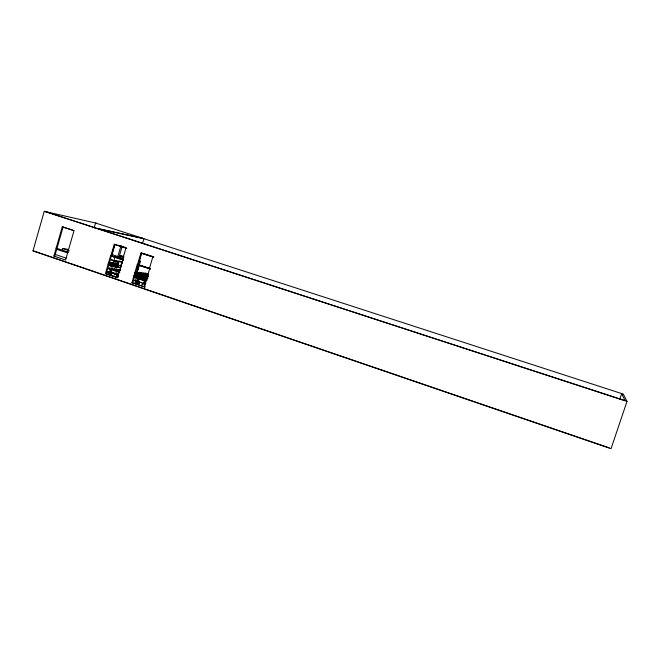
<?xml version="1.0" encoding="UTF-8"?>
<svg xmlns="http://www.w3.org/2000/svg" width="660" height="660" viewBox="0 0 660 660"><rect width="100%" height="100%" fill="white"/><g stroke="black" fill="none" stroke-linecap="round" stroke-linejoin="round"><path stroke-width="0.99" d="M94.157 227.914L95.576 223.022L623.288 394.094L627 401.379L611.044 448.693L33 250.833L44.253 211.307L96.286 223.187M62.271 226.809L74.011 230.678L65.563 260.048L53.889 256.063L62.271 226.809L73.871 230.53M63.112 226.982L54.747 256.187L53.889 256.063M62.205 250.132L62.684 248.482L68.302 249.414M110.608 255.816L122.785 259.891L117.546 277.802L105.41 273.661L110.608 255.816L123.552 260.015M110.962 255.61L123.37 259.627L110.962 255.61L114.262 244.274L126.687 248.267L114.262 244.274M105.41 273.661L106.202 273.76L114.7 244.497M111.746 255.742L115.038 244.431M109.222 268.925L109.444 268.15L112.183 268.537L119.518 271.021M109.791 269.033L110.393 269.23L109.09 273.702L108.133 273.454L108.652 271.664M108.438 273.421L108.999 271.507M108.727 273.661L109.255 271.87M121.357 261.789L113.71 260.642L112.018 266.434L120.656 267.737L108.875 263.794M112.175 266.45L113.858 260.667M106.78 271.639L110.426 272.885L115.063 256.963M111.837 272.217L111.317 273.999L110.36 273.743L111.136 271.07M111.961 269.305L112.183 268.537M111.235 272.011L110.36 273.743M111.482 272.167L111.317 273.999M111.73 271.879L111.053 273.735M111.862 272.481L111.185 274.354M114.881 266.665L116.556 260.906M117.678 257.07L121.044 245.553M116.111 267.085L117.793 261.319M118.915 257.483L122.001 246.922M114.724 273.454L114.048 275.335M115.962 269.866L116.185 269.099L120.664 270.088M117.133 266.681L118.726 261.236M119.79 257.582L120.318 255.775L123.379 256.295M117.331 267.242L119.014 261.476M120.417 256.666L120.664 255.833M114.881 274.337L115.483 274.535L115.995 272.77M116.341 272.819L115.483 274.535M116.605 274.403L118.189 274.469M117.406 276.54L116.449 276.292L117.232 273.603M117.051 276.499L117.843 273.809M118.42 272.044L118.651 271.268L109.444 268.15M116.449 276.292L118.28 276.837L117.323 276.589L118.198 273.851M118.462 273.941L117.323 276.589M120.252 267.63L122.059 261.962L120.4 267.655M122.603 259.504L125.928 248.127M119.873 270.418L123.123 259.273M142.494 243.532L143.913 238.697L97.465 228.575L625.086 400.653L621.687 393.657L619.756 399.407M131.926 282.719L145.027 287.026L131.926 282.719L137.206 264.709L150.348 268.975L137.206 264.709M134.211 276.053L134.442 275.278L146.438 279.345M137.56 264.503L150.167 268.587L137.56 264.503L140.918 253.069L153.541 257.128L140.918 253.069M132.676 282.802L141.479 252.821M138.311 264.619L141.661 253.209M137.404 270.138L139.153 264.676L137.651 270.221M137.032 272.819L140.448 261.195L138.567 260.568M136.232 282.967L135.003 282.62L136.331 278.108M136.793 276.391L137.016 275.624L135.3 275.393M135.622 282.835L136.15 281.028M137.008 278.355L137.239 277.571L139.846 277.909M136.422 281.119L135.886 282.925L136.843 283.173L137.907 279.56M135.96 282.876L136.496 281.069M136.207 282.892L136.653 280.921M138.98 273.091L139.194 272.365L141.611 272.704L148.368 274.981M136.505 283.132L137.296 280.426M139.153 281.581L138.963 283.421L137.131 282.876L138.188 279.279M138.806 279.485L137.75 283.082L138.352 283.214L138.88 281.416M138.155 281.746L139.681 281.787M138.344 281.795L139.804 281.828M138.014 283.173L138.806 280.475M140.563 276.895L140.786 276.127L143.294 276.466L143.071 277.225M139.697 281.96L139.004 283.849M141.702 275.22L141.917 274.477L144.358 274.808L144.144 275.55M144.928 273.925L145.142 273.207L147.493 273.537M142.502 282.909L141.933 284.848M142.931 283.891L143.789 282.15M144.721 283.965L143.517 283.627L144.045 281.853M144.127 283.833L144.647 282.059M144.911 282.15L144.392 283.924L144.994 284.13M144.994 286.027L144.375 285.821L145.447 282.2M149.432 268.471L152.815 256.996M145.258 283.264L144.507 285.145M144.292 286.943L149.614 268.859M145.513 283.14L144.375 285.821M142.057 283.594L142.519 283.61M143.393 283.363L144.804 283.528M143.517 283.627L144.457 283.874M140.456 282.364L141.867 282.529M145.885 283.041L144.309 282.826M133.452 280.582L133.716 280.748M135.556 280.838L135.82 281.003M137.527 281.366L138.946 281.539M133.996 280.162L135.424 280.343M112.513 272.852L114.114 273.091M114.84 273.331L110.17 272.72L106.442 271.45M110.426 272.885L114.155 273.372M115.393 273.826L116.869 274.024M108.1 263.926L116.193 265.138M108.339 264.115L116.111 265.411M110.401 264.627L115.648 265.435M108.421 263.843L116.044 265.089M33 250.833L85.841 268.752M108.669 263.01L115.797 264.099M109.073 262.168L116.094 263.249M113.965 260.725L122.314 262.053L119.064 260.989M114.815 256.814L123.395 258.349L111.771 254.463M138.509 260.865L140.448 261.195M142.717 238.309L96.162 228.154L45.127 211.505M44.253 211.307L627 401.379M118.61 245.281L125.169 247.442M142.436 253.135L153.904 256.913M120.318 255.775L124.129 257.045M110.204 259.397L113.718 260.576M109.956 259.38L114.122 260.75L112.431 266.541L108.273 265.163M145.142 273.207L148.021 274.172M143.921 273.133L146.198 273.9M146.611 274.04L148.137 274.552M143.335 273.05L145.612 273.817M146.033 273.958L148.319 274.725M117.645 264.94L121.456 266.219M143.773 273.743L145.291 274.255M145.712 274.395L147.23 274.906M139.194 272.365L147.923 275.302M137.338 272.2L145.703 274.906M146.099 275.162L148.417 275.938M135.572 271.846L147.898 276.004M138.765 273.042L140.299 273.553M140.72 273.702L142.255 274.213M143.443 274.618L148.286 276.251M137.008 272.646L139.318 273.421M140.506 273.826L142.048 274.337M142.469 274.486L144.787 275.261M135.737 272.39L147.246 276.276M135.333 272.613L136.884 273.133M137.313 273.281L139.648 274.073M140.654 274.411L142.997 275.195M143.426 275.344L145.769 276.136M146.198 276.284L147.766 276.812M108.636 263.752L119.691 267.481L112.027 266.359L108.52 265.18M62.684 248.482L69.292 250.717M134.615 272.852L136.942 273.636M137.371 273.776L143.047 275.698M143.476 275.839L147.823 277.307M136.1 273.784L138.468 274.576M138.897 274.725L141.265 275.525M141.702 275.674L144.07 276.474M145.084 276.82L147.46 277.621M135.185 273.727L147.823 278M138.559 275.179L140.926 275.979M142.156 276.391L143.731 276.928M144.755 277.266L147.13 278.075M135.358 274.296L147.163 278.289M136.059 274.906L138.451 275.723M139.483 276.07L141.883 276.878M142.321 277.027L144.73 277.843M145.175 277.992L147.584 278.809M56.034 248.036L68.508 252.26M135.432 274.824L137.825 275.632M138.856 275.987L141.265 276.796M141.702 276.944L144.111 277.761M144.556 277.909L146.965 278.726M135.193 275.014L146.19 278.734L143.657 278.404L143.426 279.172L146.206 280.12M136.034 275.36L146.025 278.743M135.085 275.286L137.486 276.094M138.517 276.441L140.918 277.258M142.164 277.678L143.773 278.223M144.21 278.372L145.819 278.916M116.185 269.099L119.823 270.336M56.875 249.356L67.526 252.962M114.79 269.016L117.183 269.825M117.629 269.973L120.029 270.79M135.968 276.185L138.402 277.01M138.847 277.167L141.289 277.992M142.337 278.347L144.779 279.172M145.233 279.328L146.867 279.881M114.122 268.917L116.523 269.734M116.968 269.882L119.369 270.699M135.333 276.103L137.767 276.928M138.212 277.084L140.654 277.909M141.71 278.264L144.152 279.089M144.606 279.246L147.056 280.079M134.277 276.02L146.388 280.12M115.657 269.8L117.257 270.344M117.694 270.493L119.295 271.037M133.963 276.004L142.502 278.858M113.767 269.379L116.168 270.196M134.978 276.573L137.42 277.398M137.866 277.546L139.499 278.099M142.172 279.007L143.806 279.56M144.26 279.716L145.893 280.269M134.442 276.623L146.627 280.756M108.001 268.051L110.426 268.876M110.872 269.024L113.305 269.849M113.751 270.006L116.185 270.831M117.232 271.186L119.674 272.011M135.877 277.505L138.352 278.347M138.806 278.503L141.289 279.345M141.743 279.502L144.226 280.343M118.635 272.101L119.237 272.308M108.075 268.579L110.5 269.404M110.946 269.552L113.38 270.377M113.825 270.534L119.74 272.539M134.211 277.406L145.456 281.218M142.321 283.685L143.261 283.924M55.407 254.488L66.041 258.11M108.323 273.38L109.09 273.702M136.092 282.851L136.843 283.173M106.202 273.76L117.389 277.579M86.815 269.082L609.18 447.851M134.689 280.549L135.292 280.756L134.689 280.549"/></g></svg>
